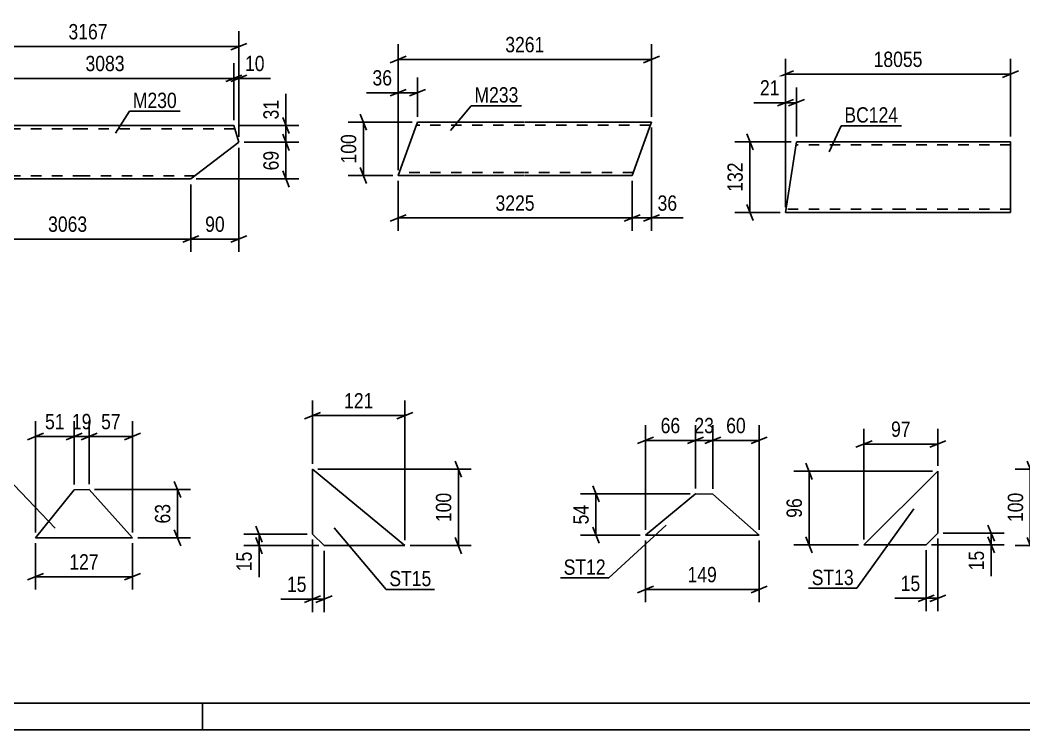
# Model space of a CAD drawing. Header units: millimetres. Extents: x 0 to 841, y 0 to 594.
# Drawn here: x 176.9 to 364.6, y 0 to 132.6 of the extents above; entities that cross this region are included whole.
import ezdxf

# ---------------------------------------------------------------- set-up
doc = ezdxf.new("R2010")
doc.units = ezdxf.units.MM
doc.linetypes.add('DXK_LINE_DOT2', pattern=[3.9198, 1.9599, -1.9599])
doc.styles.add('Arial Narrow', font='ARIALN.TTF', dxfattribs={"height": 0.2})

# ---------------------------------------------------------------- blocks, each defined once
blk = doc.blocks.new('Unknown-247343380-1135 - 18088')
at = {"color": 5, "linetype": 'Continuous'}
for p, q in [((5, 5), (836, 5)), ((211, 0), (211, 5)), ((0, 0), (841, 0))]:
    blk.add_line(p, q, dxfattribs=at)
blk = doc.blocks.new('Part-247343380-3934 - 3928')
at = {"color": 2, "linetype": 'Continuous'}
for p, q in [((168.73, 112.94), (167.15, 111.74)), ((188.73, 112.94), (168.73, 112.94)), ((216.84, 112.94), (188.83, 112.94)), ((216.84, 112.94), (217.82, 109.79)), ((167.15, 111.74), (161.38, 107.34)), ((208.83, 102.94), (217.82, 109.79)), ((162.38, 104.14), (161.38, 107.34)), ((162.73, 103.03), (162.38, 104.14)), ((162.76, 102.94), (162.73, 103.03)), ((188.73, 102.94), (162.76, 102.94)), ((208.83, 102.94), (188.83, 102.94))]:
    blk.add_line(p, q, dxfattribs=at)
at = {"color": 7, "linetype": 'DXK_LINE_DOT2'}
for p, q in [((168.73, 112.94), (167.76, 112.2)), ((188.73, 112.34), (167.94, 112.34)), ((217.03, 112.34), (188.83, 112.34)), ((162.38, 104.14), (162.65, 103.29)), ((188.73, 103.54), (162.57, 103.54)), ((209.62, 103.54), (188.83, 103.54))]:
    blk.add_line(p, q, dxfattribs=at)
blk = doc.blocks.new('Part-247343380-1723 - 1707')
at = {"color": 2, "linetype": 'Continuous'}
for p, q in [((250.77, 112.37), (251.2, 113.57)), ((271.2, 113.57), (251.2, 113.57)), ((294.94, 113.57), (271.3, 113.57)), ((294.82, 113.22), (291.3, 103.57)), ((294.91, 113.48), (294.82, 113.22)), ((294.94, 113.57), (294.91, 113.48)), ((247.57, 103.57), (250.77, 112.37)), ((271.2, 103.57), (247.57, 103.57)), ((291.3, 103.57), (271.3, 103.57))]:
    blk.add_line(p, q, dxfattribs=at)
at = {"color": 7, "linetype": 'DXK_LINE_DOT2'}
for p, q in [((271.2, 112.97), (250.99, 112.97)), ((251.17, 113.48), (251.08, 113.22)), ((251.2, 113.57), (251.17, 113.48)), ((294.73, 112.97), (271.3, 112.97)), ((247.57, 103.57), (247.6, 103.66)), ((271.2, 104.17), (247.78, 104.17)), ((291.52, 104.17), (271.3, 104.17))]:
    blk.add_line(p, q, dxfattribs=at)
blk = doc.blocks.new('Part-247343380-3850 - 3844')
at = {"color": 2, "linetype": 'Continuous'}
for p, q in [((322.06, 109.9), (321.87, 108.7)), ((322.06, 109.9), (341.97, 109.9)), ((342.07, 109.9), (362.07, 109.9)), ((362.07, 109.9), (362.07, 109.8)), ((362.07, 109.8), (362.07, 96.7)), ((319.99, 96.7), (321.87, 108.7)), ((341.97, 96.7), (319.99, 96.7)), ((362.07, 96.7), (342.07, 96.7))]:
    blk.add_line(p, q, dxfattribs=at)
at = {"color": 7, "linetype": 'DXK_LINE_DOT2'}
for p, q in [((341.97, 109.3), (321.97, 109.3)), ((322.05, 109.8), (322.01, 109.54)), ((322.06, 109.9), (322.05, 109.8)), ((362.07, 109.3), (342.07, 109.3)), ((362.07, 109.54), (362.07, 109.9)), ((320.09, 97.34), (320.08, 97.3)), ((320.08, 97.3), (320.09, 97.34)), ((341.97, 97.3), (320.08, 97.3)), ((320.11, 97.44), (320.09, 97.34)), ((320.09, 97.34), (320.11, 97.44)), ((362.07, 97.3), (342.07, 97.3))]:
    blk.add_line(p, q, dxfattribs=at)
blk = doc.blocks.new('Part-247343380-3653 - 3647')
at = {"color": 2, "linetype": 'Continuous'}
for p, q in [((187.03, 44.83), (179.76, 35.88)), ((189.81, 44.9), (187.03, 44.83)), ((197.94, 35.88), (189.81, 44.9)), ((179.76, 35.88), (197.94, 35.88))]:
    blk.add_line(p, q, dxfattribs=at)
blk = doc.blocks.new('Part-247343380-3604 - 3598')
at = {"color": 2, "linetype": 'Continuous'}
for p, q in [((303.16, 44.09), (293.79, 36.37)), ((306.42, 44.02), (303.16, 44.09)), ((315.04, 36.37), (306.42, 44.02)), ((293.79, 36.37), (315.04, 36.37))]:
    blk.add_line(p, q, dxfattribs=at)
blk = doc.blocks.new('Part-247343380-3552 - 3546')
at = {"color": 2, "linetype": 'Continuous'}
for p, q in [((348.44, 48.32), (334.66, 34.6)), ((348.44, 36.74), (348.44, 48.32)), ((348.44, 36.74), (346.3, 34.6)), ((346.3, 34.6), (334.66, 34.6))]:
    blk.add_line(p, q, dxfattribs=at)
blk = doc.blocks.new('Part-247343380-3448 - 3442')
at = {"color": 2, "linetype": 'Continuous'}
for p, q in [((231.57, 48.72), (231.57, 36.58)), ((248.84, 34.43), (231.57, 48.72)), ((231.57, 36.58), (233.72, 34.43)), ((233.72, 34.43), (248.84, 34.43))]:
    blk.add_line(p, q, dxfattribs=at)
blk = doc.blocks.new('StraightDimension-247343380-4019 - 3928')
at = {"color": 7, "linetype": 'Continuous'}
for p, q in [((162.76, 101.94), (162.76, 89.32)), ((208.83, 101.94), (208.83, 89.32)), ((164.26, 92.32), (161.26, 91.12)), ((207.33, 91.12), (210.33, 92.32)), ((162.76, 91.72), (208.83, 91.72))]:
    blk.add_line(p, q, dxfattribs=at)
at = {"color": 0}
blk.add_wipeout([(190.05, 92.47), (190.05, 96.67), (181.54, 96.67), (181.54, 92.47)], dxfattribs=at)
at = {"color": 3, "style": 'Arial Narrow'}
blk.add_text('3063', height=2.863, dxfattribs=at).set_placement((182.14, 93.07))
blk = doc.blocks.new('StraightDimension-247343380-4099 - 3928')
at = {"color": 7, "linetype": 'Continuous'}
for p, q in [((225.99, 111.29), (227.19, 108.29)), ((218.82, 109.79), (228.99, 109.79)), ((226.59, 102.94), (226.59, 109.79)), ((227.19, 101.44), (225.99, 104.44)), ((209.83, 102.94), (228.99, 102.94))]:
    blk.add_line(p, q, dxfattribs=at)
at = {"color": 0}
blk.add_wipeout([(225.84, 108.79), (221.64, 108.79), (221.64, 103.94), (225.84, 103.94)], dxfattribs=at)
at = {"color": 3, "style": 'Arial Narrow'}
blk.add_text('69', height=2.863, rotation=90.0002, dxfattribs=at).set_placement((225.24, 104.54))
blk = doc.blocks.new('StraightDimension-247343380-3948 - 3928')
at = {"color": 7, "linetype": 'Continuous'}
for p, q in [((216.84, 113.94), (216.84, 124.59)), ((217.82, 110.79), (217.82, 124.59)), ((215.34, 121.14), (218.34, 122.34)), ((219.32, 122.34), (216.32, 121.14)), ((216.84, 121.74), (217.82, 121.74))]:
    blk.add_line(p, q, dxfattribs=at)
at = {"color": 0}
blk.add_wipeout([(223.2, 122.49), (223.2, 126.69), (218.35, 126.69), (218.35, 122.49)], dxfattribs=at)
at = {"color": 7, "linetype": 'Continuous'}
blk.add_line((217.82, 121.74), (223.73, 121.74), dxfattribs=at)
blk.add_line((217.82, 121.74), (223.73, 121.74), dxfattribs=at)
at = {"color": 3, "style": 'Arial Narrow'}
blk.add_text('10', height=2.863, dxfattribs=at).set_placement((218.95, 123.09))
blk = doc.blocks.new('StraightDimension-247343380-3965 - 3928')
at = {"color": 7, "linetype": 'Continuous'}
for p, q in [((168.73, 113.94), (168.73, 124.59)), ((216.84, 113.94), (216.84, 124.59)), ((170.23, 122.34), (167.23, 121.14)), ((215.34, 121.14), (218.34, 122.34)), ((168.73, 121.74), (216.84, 121.74))]:
    blk.add_line(p, q, dxfattribs=at)
at = {"color": 0}
blk.add_wipeout([(197.04, 122.49), (197.04, 126.69), (188.53, 126.69), (188.53, 122.49)], dxfattribs=at)
at = {"color": 3, "style": 'Arial Narrow'}
blk.add_text('3083', height=2.863, dxfattribs=at).set_placement((189.13, 123.09))
blk = doc.blocks.new('StraightDimension-247343380-3984 - 3928')
at = {"color": 7, "linetype": 'Continuous'}
for p, q in [((217.82, 108.79), (217.82, 89.32)), ((208.83, 101.94), (208.83, 89.32)), ((207.33, 91.12), (210.33, 92.32)), ((219.32, 92.32), (216.32, 91.12)), ((208.83, 91.72), (217.82, 91.72))]:
    blk.add_line(p, q, dxfattribs=at)
at = {"color": 0}
blk.add_wipeout([(215.75, 92.47), (215.75, 96.67), (210.9, 96.67), (210.9, 92.47)], dxfattribs=at)
at = {"color": 3, "style": 'Arial Narrow'}
blk.add_text('90', height=2.863, dxfattribs=at).set_placement((211.5, 93.07))
blk = doc.blocks.new('StraightDimension-247343380-4044 - 3928')
at = {"color": 7, "linetype": 'Continuous'}
for p, q in [((161.38, 108.34), (161.38, 130.53)), ((217.82, 110.79), (217.82, 130.53)), ((162.88, 128.28), (159.88, 127.08)), ((161.38, 127.68), (217.82, 127.68)), ((216.32, 127.08), (219.32, 128.28))]:
    blk.add_line(p, q, dxfattribs=at)
at = {"color": 0}
blk.add_wipeout([(193.86, 128.43), (193.86, 132.63), (185.35, 132.63), (185.35, 128.43)], dxfattribs=at)
at = {"color": 3, "style": 'Arial Narrow'}
blk.add_text('3167', height=2.863, dxfattribs=at).set_placement((185.95, 129.03))
blk = doc.blocks.new('StraightDimension-247343380-4075 - 3928')
at = {"color": 7, "linetype": 'Continuous'}
for p, q in [((217.84, 112.94), (228.99, 112.94)), ((225.99, 114.44), (227.19, 111.44)), ((226.59, 109.79), (226.59, 112.94)), ((227.19, 108.29), (225.99, 111.29)), ((218.82, 109.79), (228.99, 109.79))]:
    blk.add_line(p, q, dxfattribs=at)
at = {"color": 0}
blk.add_wipeout([(225.84, 118.32), (221.64, 118.32), (221.64, 113.46), (225.84, 113.46)], dxfattribs=at)
at = {"color": 7, "linetype": 'Continuous'}
blk.add_line((226.59, 112.94), (226.59, 118.85), dxfattribs=at)
blk.add_line((226.59, 112.94), (226.59, 118.85), dxfattribs=at)
at = {"color": 3, "style": 'Arial Narrow'}
blk.add_text('31', height=2.863, rotation=90.0002, dxfattribs=at).set_placement((225.24, 114.06))
blk = doc.blocks.new('StraightDimension-247343380-1804 - 1707')
at = {"color": 7, "linetype": 'Continuous'}
for p, q in [((240.49, 115.07), (241.69, 112.07)), ((250.2, 113.57), (238.24, 113.57)), ((241.09, 103.57), (241.09, 113.57)), ((246.57, 103.57), (238.24, 103.57)), ((241.69, 102.07), (240.49, 105.07))]:
    blk.add_line(p, q, dxfattribs=at)
at = {"color": 0}
blk.add_wipeout([(240.34, 111.92), (236.14, 111.92), (236.14, 105.23), (240.34, 105.23)], dxfattribs=at)
at = {"color": 3, "style": 'Arial Narrow'}
blk.add_text('100', height=2.863, rotation=90.0002, dxfattribs=at).set_placement((239.74, 105.83))
blk = doc.blocks.new('StraightDimension-247343380-1829 - 1707')
at = {"color": 7, "linetype": 'Continuous'}
for p, q in [((247.57, 104.57), (247.57, 128.12)), ((294.94, 114.57), (294.94, 128.12)), ((249.07, 125.87), (246.07, 124.67)), ((293.44, 124.67), (296.44, 125.87)), ((247.57, 125.27), (294.94, 125.27))]:
    blk.add_line(p, q, dxfattribs=at)
at = {"color": 0}
blk.add_wipeout([(275.51, 126.02), (275.51, 130.22), (267, 130.22), (267, 126.02)], dxfattribs=at)
at = {"color": 3, "style": 'Arial Narrow'}
blk.add_text('3261', height=2.863, dxfattribs=at).set_placement((267.6, 126.62))
blk = doc.blocks.new('StraightDimension-247343380-1726 - 1707')
at = {"color": 7, "linetype": 'Continuous'}
for p, q in [((247.57, 104.57), (247.57, 121.91)), ((251.2, 114.57), (251.2, 121.91)), ((246.07, 118.46), (249.07, 119.66)), ((247.57, 119.06), (251.2, 119.06)), ((252.7, 119.66), (249.7, 118.46))]:
    blk.add_line(p, q, dxfattribs=at)
at = {"color": 0}
blk.add_wipeout([(247.04, 119.81), (247.04, 124.01), (242.18, 124.01), (242.18, 119.81)], dxfattribs=at)
at = {"color": 7, "linetype": 'Continuous'}
blk.add_line((247.57, 119.06), (241.66, 119.06), dxfattribs=at)
blk.add_line((247.57, 119.06), (241.66, 119.06), dxfattribs=at)
at = {"color": 3, "style": 'Arial Narrow'}
blk.add_text('36', height=2.863, dxfattribs=at).set_placement((242.78, 120.41))
blk = doc.blocks.new('StraightDimension-247343380-1765 - 1707')
at = {"color": 7, "linetype": 'Continuous'}
for p, q in [((294.94, 112.57), (294.94, 93.26)), ((291.3, 102.57), (291.3, 93.26)), ((289.8, 95.06), (292.8, 96.26)), ((296.44, 96.26), (293.44, 95.06)), ((291.3, 95.66), (294.94, 95.66))]:
    blk.add_line(p, q, dxfattribs=at)
at = {"color": 0}
blk.add_wipeout([(300.33, 96.41), (300.33, 100.61), (295.47, 100.61), (295.47, 96.41)], dxfattribs=at)
at = {"color": 7, "linetype": 'Continuous'}
blk.add_line((294.94, 95.66), (300.85, 95.66), dxfattribs=at)
blk.add_line((294.94, 95.66), (300.85, 95.66), dxfattribs=at)
at = {"color": 3, "style": 'Arial Narrow'}
blk.add_text('36', height=2.863, dxfattribs=at).set_placement((296.07, 97.01))
blk = doc.blocks.new('StraightDimension-247343380-1786 - 1707')
at = {"color": 7, "linetype": 'Continuous'}
for p, q in [((247.57, 102.57), (247.57, 93.26)), ((291.3, 102.57), (291.3, 93.26)), ((249.07, 96.26), (246.07, 95.06)), ((289.8, 95.06), (292.8, 96.26)), ((247.57, 95.66), (291.3, 95.66))]:
    blk.add_line(p, q, dxfattribs=at)
at = {"color": 0}
blk.add_wipeout([(273.69, 96.41), (273.69, 100.61), (265.18, 100.61), (265.18, 96.41)], dxfattribs=at)
at = {"color": 3, "style": 'Arial Narrow'}
blk.add_text('3225', height=2.863, dxfattribs=at).set_placement((265.78, 97.01))
blk = doc.blocks.new('StraightDimension-247343380-3914 - 3844')
at = {"color": 7, "linetype": 'Continuous'}
for p, q in [((319.99, 97.7), (319.99, 125.37)), ((362.07, 110.9), (362.07, 125.37)), ((321.49, 123.12), (318.49, 121.92)), ((319.99, 122.52), (362.07, 122.52)), ((360.57, 121.92), (363.57, 123.12))]:
    blk.add_line(p, q, dxfattribs=at)
at = {"color": 0}
blk.add_wipeout([(346.2, 123.27), (346.2, 127.47), (335.86, 127.47), (335.86, 123.27)], dxfattribs=at)
at = {"color": 3, "style": 'Arial Narrow'}
blk.add_text('18055', height=2.863, dxfattribs=at).set_placement((336.46, 123.87))
blk = doc.blocks.new('StraightDimension-247343380-3854 - 3844')
at = {"color": 7, "linetype": 'Continuous'}
for p, q in [((319.99, 97.7), (319.99, 120.04)), ((322.06, 110.9), (322.06, 120.04)), ((318.49, 116.59), (321.49, 117.79)), ((319.99, 117.19), (322.06, 117.19)), ((323.56, 117.79), (320.56, 116.59))]:
    blk.add_line(p, q, dxfattribs=at)
at = {"color": 0}
blk.add_wipeout([(319.46, 117.94), (319.46, 122.14), (314.61, 122.14), (314.61, 117.94)], dxfattribs=at)
at = {"color": 7, "linetype": 'Continuous'}
blk.add_line((319.99, 117.19), (314.08, 117.19), dxfattribs=at)
blk.add_line((319.99, 117.19), (314.08, 117.19), dxfattribs=at)
at = {"color": 3, "style": 'Arial Narrow'}
blk.add_text('21', height=2.863, dxfattribs=at).set_placement((315.21, 118.54))
blk = doc.blocks.new('StraightDimension-247343380-3889 - 3844')
at = {"color": 7, "linetype": 'Continuous'}
for p, q in [((313.95, 108.4), (312.75, 111.4)), ((321.06, 109.9), (310.5, 109.9)), ((313.35, 96.7), (313.35, 109.9)), ((312.75, 98.2), (313.95, 95.2)), ((318.99, 96.7), (310.5, 96.7))]:
    blk.add_line(p, q, dxfattribs=at)
at = {"color": 0}
blk.add_wipeout([(312.6, 106.64), (308.4, 106.64), (308.4, 99.95), (312.6, 99.95)], dxfattribs=at)
at = {"color": 3, "style": 'Arial Narrow'}
blk.add_text('132', height=2.863, rotation=90.0002, dxfattribs=at).set_placement((312, 100.55))
blk = doc.blocks.new('StraightDimension-247343380-3689 - 3647')
at = {"color": 7, "linetype": 'Continuous'}
for p, q in [((187.03, 45.83), (187.03, 57.68)), ((189.81, 45.9), (189.81, 57.68)), ((185.53, 54.23), (188.53, 55.43)), ((187.03, 54.83), (189.81, 54.83)), ((191.31, 55.43), (188.31, 54.23))]:
    blk.add_line(p, q, dxfattribs=at)
at = {"color": 0}
blk.add_wipeout([(190.85, 55.58), (190.85, 59.78), (185.99, 59.78), (185.99, 55.58)], dxfattribs=at)
at = {"color": 3, "style": 'Arial Narrow'}
blk.add_text('19', height=2.863, dxfattribs=at).set_placement((186.59, 56.18))
blk = doc.blocks.new('StraightDimension-247343380-3679 - 3647')
at = {"color": 7, "linetype": 'Continuous'}
for p, q in [((179.76, 36.88), (179.76, 57.68)), ((187.03, 45.83), (187.03, 57.68)), ((178.26, 54.23), (181.26, 55.43)), ((179.76, 54.83), (187.03, 54.83)), ((188.53, 55.43), (185.53, 54.23))]:
    blk.add_line(p, q, dxfattribs=at)
at = {"color": 0}
blk.add_wipeout([(185.82, 55.58), (185.82, 59.78), (180.97, 59.78), (180.97, 55.58)], dxfattribs=at)
at = {"color": 3, "style": 'Arial Narrow'}
blk.add_text('51', height=2.863, dxfattribs=at).set_placement((181.57, 56.18))
blk = doc.blocks.new('StraightDimension-247343380-3671 - 3647')
at = {"color": 7, "linetype": 'Continuous'}
for p, q in [((189.81, 45.9), (189.81, 57.68)), ((197.94, 36.88), (197.94, 57.68)), ((188.31, 54.23), (191.31, 55.43)), ((189.81, 54.83), (197.94, 54.83)), ((199.44, 55.43), (196.44, 54.23))]:
    blk.add_line(p, q, dxfattribs=at)
at = {"color": 0}
blk.add_wipeout([(196.31, 55.58), (196.31, 59.78), (191.45, 59.78), (191.45, 55.58)], dxfattribs=at)
at = {"color": 3, "style": 'Arial Narrow'}
blk.add_text('57', height=2.863, dxfattribs=at).set_placement((192.05, 56.18))
blk = doc.blocks.new('StraightDimension-247343380-3655 - 3647')
at = {"color": 7, "linetype": 'Continuous'}
for p, q in [((179.76, 34.88), (179.76, 26.22)), ((197.94, 34.88), (197.94, 26.22)), ((181.26, 29.22), (178.26, 28.02)), ((179.76, 28.62), (197.94, 28.62)), ((196.44, 28.02), (199.44, 29.22))]:
    blk.add_line(p, q, dxfattribs=at)
at = {"color": 0}
blk.add_wipeout([(192.19, 29.37), (192.19, 33.57), (185.51, 33.57), (185.51, 29.37)], dxfattribs=at)
at = {"color": 3, "style": 'Arial Narrow'}
blk.add_text('127', height=2.863, dxfattribs=at).set_placement((186.11, 29.97))
blk = doc.blocks.new('StraightDimension-247343380-3664 - 3647')
at = {"color": 7, "linetype": 'Continuous'}
for p, q in [((205.73, 46.4), (206.93, 43.4)), ((190.81, 44.9), (208.73, 44.9)), ((206.33, 35.88), (206.33, 44.9)), ((198.94, 35.88), (208.73, 35.88)), ((206.93, 34.38), (205.73, 37.38))]:
    blk.add_line(p, q, dxfattribs=at)
at = {"color": 0}
blk.add_wipeout([(205.58, 42.82), (201.38, 42.82), (201.38, 37.96), (205.58, 37.96)], dxfattribs=at)
at = {"color": 3, "style": 'Arial Narrow'}
blk.add_text('63', height=2.863, rotation=90.0002, dxfattribs=at).set_placement((204.98, 38.56))
blk = doc.blocks.new('StraightDimension-247343380-3636 - 3598')
at = {"color": 7, "linetype": 'Continuous'}
for p, q in [((293.79, 35.37), (293.79, 23.84)), ((315.04, 35.37), (315.04, 23.84)), ((295.29, 26.84), (292.29, 25.64)), ((313.54, 25.64), (316.54, 26.84)), ((293.79, 26.24), (315.04, 26.24))]:
    blk.add_line(p, q, dxfattribs=at)
at = {"color": 0}
blk.add_wipeout([(307.75, 26.99), (307.75, 31.19), (301.07, 31.19), (301.07, 26.99)], dxfattribs=at)
at = {"color": 3, "style": 'Arial Narrow'}
blk.add_text('149', height=2.863, dxfattribs=at).set_placement((301.67, 27.59))
blk = doc.blocks.new('StraightDimension-247343380-3620 - 3598')
at = {"color": 7, "linetype": 'Continuous'}
for p, q in [((303.16, 45.09), (303.16, 56.94)), ((306.42, 45.02), (306.42, 56.94)), ((301.66, 53.49), (304.66, 54.69)), ((307.92, 54.69), (304.92, 53.49)), ((303.16, 54.09), (306.42, 54.09))]:
    blk.add_line(p, q, dxfattribs=at)
at = {"color": 0}
blk.add_wipeout([(307.22, 54.84), (307.22, 59.04), (302.36, 59.04), (302.36, 54.84)], dxfattribs=at)
at = {"color": 3, "style": 'Arial Narrow'}
blk.add_text('23', height=2.863, dxfattribs=at).set_placement((302.96, 55.44))
blk = doc.blocks.new('StraightDimension-247343380-3614 - 3598')
at = {"color": 7, "linetype": 'Continuous'}
for p, q in [((293.79, 37.37), (293.79, 56.94)), ((303.16, 45.09), (303.16, 56.94)), ((292.29, 53.49), (295.29, 54.69)), ((304.66, 54.69), (301.66, 53.49)), ((293.79, 54.09), (303.16, 54.09))]:
    blk.add_line(p, q, dxfattribs=at)
at = {"color": 0}
blk.add_wipeout([(300.9, 54.84), (300.9, 59.04), (296.05, 59.04), (296.05, 54.84)], dxfattribs=at)
at = {"color": 3, "style": 'Arial Narrow'}
blk.add_text('66', height=2.863, dxfattribs=at).set_placement((296.65, 55.44))
blk = doc.blocks.new('StraightDimension-247343380-3606 - 3598')
at = {"color": 7, "linetype": 'Continuous'}
for p, q in [((306.42, 45.02), (306.42, 56.94)), ((315.04, 37.37), (315.04, 56.94)), ((304.92, 53.49), (307.92, 54.69)), ((316.54, 54.69), (313.54, 53.49)), ((306.42, 54.09), (315.04, 54.09))]:
    blk.add_line(p, q, dxfattribs=at)
at = {"color": 0}
blk.add_wipeout([(313.16, 54.84), (313.16, 59.04), (308.3, 59.04), (308.3, 54.84)], dxfattribs=at)
at = {"color": 3, "style": 'Arial Narrow'}
blk.add_text('60', height=2.863, dxfattribs=at).set_placement((308.9, 55.44))
blk = doc.blocks.new('StraightDimension-247343380-3629 - 3598')
at = {"color": 7, "linetype": 'Continuous'}
for p, q in [((283.94, 45.59), (285.14, 42.59)), ((302.16, 44.09), (281.69, 44.09)), ((284.54, 36.37), (284.54, 44.09)), ((285.14, 34.87), (283.94, 37.87)), ((292.79, 36.37), (281.69, 36.37))]:
    blk.add_line(p, q, dxfattribs=at)
at = {"color": 0}
blk.add_wipeout([(283.79, 42.66), (279.59, 42.66), (279.59, 37.8), (283.79, 37.8)], dxfattribs=at)
at = {"color": 3, "style": 'Arial Narrow'}
blk.add_text('54', height=2.863, rotation=90.0002, dxfattribs=at).set_placement((283.19, 38.4))
blk = doc.blocks.new('StraightDimension-247343380-3585 - 3546')
at = {"color": 7, "linetype": 'Continuous'}
for p, q in [((325, 46.82), (323.8, 49.82)), ((347.44, 48.32), (321.55, 48.32)), ((324.4, 34.6), (324.4, 48.32)), ((323.8, 36.1), (325, 33.1)), ((333.66, 34.6), (321.55, 34.6))]:
    blk.add_line(p, q, dxfattribs=at)
at = {"color": 0}
blk.add_wipeout([(323.65, 43.89), (319.45, 43.89), (319.45, 39.03), (323.65, 39.03)], dxfattribs=at)
at = {"color": 3, "style": 'Arial Narrow'}
blk.add_text('96', height=2.863, rotation=90.0002, dxfattribs=at).set_placement((323.05, 39.63))
blk = doc.blocks.new('StraightDimension-247343380-3554 - 3546')
at = {"color": 7, "linetype": 'Continuous'}
for p, q in [((357.84, 38.24), (359.04, 35.24)), ((349.44, 36.74), (360.84, 36.74)), ((359.04, 33.1), (357.84, 36.1)), ((358.44, 34.6), (358.44, 36.74)), ((347.3, 34.6), (360.84, 34.6))]:
    blk.add_line(p, q, dxfattribs=at)
at = {"color": 0}
blk.add_wipeout([(357.69, 34.08), (353.49, 34.08), (353.49, 29.22), (357.69, 29.22)], dxfattribs=at)
at = {"color": 7, "linetype": 'Continuous'}
blk.add_line((358.44, 34.6), (358.44, 28.7), dxfattribs=at)
blk.add_line((358.44, 34.6), (358.44, 28.7), dxfattribs=at)
at = {"color": 3, "style": 'Arial Narrow'}
blk.add_text('15', height=2.863, rotation=90.0002, dxfattribs=at).set_placement((357.09, 29.82))
blk = doc.blocks.new('StraightDimension-247343380-3565 - 3546')
at = {"color": 7, "linetype": 'Continuous'}
for p, q in [((334.66, 35.6), (334.66, 56.26)), ((348.44, 49.32), (348.44, 56.26)), ((336.16, 54.01), (333.16, 52.81)), ((334.66, 53.41), (348.44, 53.41)), ((346.94, 52.81), (349.94, 54.01))]:
    blk.add_line(p, q, dxfattribs=at)
at = {"color": 0}
blk.add_wipeout([(343.98, 54.16), (343.98, 58.36), (339.12, 58.36), (339.12, 54.16)], dxfattribs=at)
at = {"color": 3, "style": 'Arial Narrow'}
blk.add_text('97', height=2.863, dxfattribs=at).set_placement((339.72, 54.76))
blk = doc.blocks.new('StraightDimension-247343380-3574 - 3546')
at = {"color": 7, "linetype": 'Continuous'}
for p, q in [((348.44, 35.74), (348.44, 22.2)), ((346.3, 33.6), (346.3, 22.2)), ((344.8, 24), (347.8, 25.2)), ((346.3, 24.6), (348.44, 24.6)), ((349.94, 25.2), (346.94, 24))]:
    blk.add_line(p, q, dxfattribs=at)
at = {"color": 0}
blk.add_wipeout([(345.78, 25.35), (345.78, 29.55), (340.92, 29.55), (340.92, 25.35)], dxfattribs=at)
at = {"color": 7, "linetype": 'Continuous'}
blk.add_line((346.3, 24.6), (340.4, 24.6), dxfattribs=at)
blk.add_line((346.3, 24.6), (340.4, 24.6), dxfattribs=at)
at = {"color": 3, "style": 'Arial Narrow'}
blk.add_text('15', height=2.863, dxfattribs=at).set_placement((341.52, 25.95))
blk = doc.blocks.new('StraightDimension-247343380-3450 - 3442')
at = {"color": 7, "linetype": 'Continuous'}
for p, q in [((259.45, 47.22), (258.25, 50.22)), ((232.57, 48.72), (261.25, 48.72)), ((258.85, 34.43), (258.85, 48.72)), ((258.25, 35.93), (259.45, 32.93)), ((249.85, 34.43), (261.25, 34.43))]:
    blk.add_line(p, q, dxfattribs=at)
at = {"color": 0}
blk.add_wipeout([(258.1, 44.92), (253.9, 44.92), (253.9, 38.23), (258.1, 38.23)], dxfattribs=at)
at = {"color": 3, "style": 'Arial Narrow'}
blk.add_text('100', height=2.863, rotation=90.0002, dxfattribs=at).set_placement((257.5, 38.83))
blk = doc.blocks.new('StraightDimension-247343380-3459 - 3442')
at = {"color": 7, "linetype": 'Continuous'}
for p, q in [((220.97, 38.08), (222.17, 35.08)), ((230.57, 36.58), (218.72, 36.58)), ((222.17, 32.93), (220.97, 35.93)), ((221.57, 34.43), (221.57, 36.58)), ((232.72, 34.43), (218.72, 34.43))]:
    blk.add_line(p, q, dxfattribs=at)
at = {"color": 0}
blk.add_wipeout([(220.82, 33.91), (216.62, 33.91), (216.62, 29.05), (220.82, 29.05)], dxfattribs=at)
at = {"color": 7, "linetype": 'Continuous'}
blk.add_line((221.57, 34.43), (221.57, 28.53), dxfattribs=at)
blk.add_line((221.57, 34.43), (221.57, 28.53), dxfattribs=at)
at = {"color": 3, "style": 'Arial Narrow'}
blk.add_text('15', height=2.863, rotation=90.0002, dxfattribs=at).set_placement((220.22, 29.65))
blk = doc.blocks.new('StraightDimension-247343380-3470 - 3442')
at = {"color": 7, "linetype": 'Continuous'}
for p, q in [((231.57, 49.72), (231.57, 61.57)), ((248.85, 35.43), (248.85, 61.57)), ((233.07, 59.32), (230.07, 58.12)), ((231.57, 58.72), (248.85, 58.72)), ((247.35, 58.12), (250.35, 59.32))]:
    blk.add_line(p, q, dxfattribs=at)
at = {"color": 0}
blk.add_wipeout([(243.55, 59.47), (243.55, 63.67), (236.87, 63.67), (236.87, 59.47)], dxfattribs=at)
at = {"color": 3, "style": 'Arial Narrow'}
blk.add_text('121', height=2.863, dxfattribs=at).set_placement((237.47, 60.07))
blk = doc.blocks.new('StraightDimension-247343380-3477 - 3442')
at = {"color": 7, "linetype": 'Continuous'}
for p, q in [((231.57, 35.58), (231.57, 22.03)), ((233.72, 33.43), (233.72, 22.03)), ((230.07, 23.83), (233.07, 25.03)), ((231.57, 24.43), (233.72, 24.43)), ((235.22, 25.03), (232.22, 23.83))]:
    blk.add_line(p, q, dxfattribs=at)
at = {"color": 0}
blk.add_wipeout([(231.05, 25.18), (231.05, 29.38), (226.19, 29.38), (226.19, 25.18)], dxfattribs=at)
at = {"color": 7, "linetype": 'Continuous'}
blk.add_line((231.57, 24.43), (225.67, 24.43), dxfattribs=at)
blk.add_line((231.57, 24.43), (225.67, 24.43), dxfattribs=at)
at = {"color": 3, "style": 'Arial Narrow'}
blk.add_text('15', height=2.863, dxfattribs=at).set_placement((226.79, 25.78))
blk = doc.blocks.new('StraightDimension-247343380-3394 - 3386')
at = {"color": 7, "linetype": 'Continuous'}
for p, q in [((366.35, 47.23), (365.15, 50.23)), ((394.03, 48.73), (362.9, 48.73)), ((365.75, 34.44), (365.75, 48.73)), ((365.15, 35.94), (366.35, 32.94)), ((374.75, 34.44), (362.9, 34.44))]:
    blk.add_line(p, q, dxfattribs=at)
at = {"color": 0}
blk.add_wipeout([(365, 44.93), (360.8, 44.93), (360.8, 38.24), (365, 38.24)], dxfattribs=at)
at = {"color": 3, "style": 'Arial Narrow'}
blk.add_text('100', height=2.863, rotation=90.0002, dxfattribs=at).set_placement((364.4, 38.84))
blk = doc.blocks.new('Mark-247343380-3930 - 3928')
at = {"color": 0}
blk.add_wipeout([(206.2, 116.2), (206.2, 119.2), (197.98, 119.2), (197.98, 116.2)], dxfattribs=at)
blk.add_wipeout([(206.2, 116.2), (206.2, 119.2), (197.98, 119.2), (197.98, 116.2)], dxfattribs=at)
at = {"color": 30, "linetype": 'Continuous'}
for p, q in [((194.77, 111.5), (197.38, 115.6)), ((197.38, 115.6), (206.8, 115.6))]:
    blk.add_line(p, q, dxfattribs=at)
at = {"color": 3, "style": 'Arial Narrow'}
blk.add_text('M230', height=2.863, dxfattribs=at).set_placement((197.98, 116.2))
blk = doc.blocks.new('Mark-247343380-1719 - 1707')
at = {"color": 0}
blk.add_wipeout([(270.06, 117.23), (270.06, 120.23), (261.84, 120.23), (261.84, 117.23)], dxfattribs=at)
blk.add_wipeout([(270.06, 117.23), (270.06, 120.23), (261.84, 120.23), (261.84, 117.23)], dxfattribs=at)
at = {"color": 30, "linetype": 'Continuous'}
for p, q in [((257.34, 111.99), (261.24, 116.63)), ((261.24, 116.63), (270.66, 116.63))]:
    blk.add_line(p, q, dxfattribs=at)
at = {"color": 3, "style": 'Arial Narrow'}
blk.add_text('M233', height=2.863, dxfattribs=at).set_placement((261.84, 117.23))
blk = doc.blocks.new('Mark-247343380-3846 - 3844')
at = {"color": 0}
blk.add_wipeout([(341.05, 113.48), (341.05, 116.48), (331, 116.48), (331, 113.48)], dxfattribs=at)
blk.add_wipeout([(341.05, 113.48), (341.05, 116.48), (331, 116.48), (331, 113.48)], dxfattribs=at)
at = {"color": 30, "linetype": 'Continuous'}
for p, q in [((328.17, 107.99), (330.4, 112.88)), ((330.4, 112.88), (341.65, 112.88))]:
    blk.add_line(p, q, dxfattribs=at)
at = {"color": 3, "style": 'Arial Narrow'}
blk.add_text('BC124', height=2.863, dxfattribs=at).set_placement((331, 113.48))
blk = doc.blocks.new('Mark-247343380-3649 - 3647')
at = {"color": 0}
blk.add_wipeout([(175.18, 46.33), (175.18, 49.33), (167.33, 49.33), (167.33, 46.33)], dxfattribs=at)
blk.add_wipeout([(175.18, 46.33), (175.18, 49.33), (167.33, 49.33), (167.33, 46.33)], dxfattribs=at)
at = {"color": 30, "linetype": 'Continuous'}
for p in [(166.73, 45.73), (183.44, 37.72)]:
    blk.add_line(p, (175.78, 45.73), dxfattribs=at)
at = {"color": 3, "style": 'Arial Narrow'}
blk.add_text('ST11', height=2.863, dxfattribs=at).set_placement((167.33, 46.33))
blk = doc.blocks.new('Mark-247343380-3600 - 3598')
at = {"color": 0}
blk.add_wipeout([(286.38, 28.99), (286.38, 31.99), (278.52, 31.99), (278.52, 28.99)], dxfattribs=at)
blk.add_wipeout([(286.38, 28.99), (286.38, 31.99), (278.52, 31.99), (278.52, 28.99)], dxfattribs=at)
at = {"color": 30, "linetype": 'Continuous'}
for p in [(297.71, 38.28), (277.92, 28.39)]:
    blk.add_line(p, (286.98, 28.39), dxfattribs=at)
at = {"color": 3, "style": 'Arial Narrow'}
blk.add_text('ST12', height=2.863, dxfattribs=at).set_placement((278.52, 28.99))
blk = doc.blocks.new('Mark-247343380-3548 - 3546')
at = {"color": 0}
blk.add_wipeout([(332.75, 27.07), (332.75, 30.07), (324.89, 30.07), (324.89, 27.07)], dxfattribs=at)
blk.add_wipeout([(332.75, 27.07), (332.75, 30.07), (324.89, 30.07), (324.89, 27.07)], dxfattribs=at)
at = {"color": 30, "linetype": 'Continuous'}
for p in [(343.95, 41.28), (324.29, 26.47)]:
    blk.add_line(p, (333.35, 26.47), dxfattribs=at)
at = {"color": 3, "style": 'Arial Narrow'}
blk.add_text('ST13', height=2.863, dxfattribs=at).set_placement((324.89, 27.07))
blk = doc.blocks.new('Mark-247343380-3444 - 3442')
at = {"color": 0}
blk.add_wipeout([(253.78, 26.86), (253.78, 29.86), (245.93, 29.86), (245.93, 26.86)], dxfattribs=at)
blk.add_wipeout([(253.78, 26.86), (253.78, 29.86), (245.93, 29.86), (245.93, 26.86)], dxfattribs=at)
at = {"color": 30, "linetype": 'Continuous'}
for p, q in [((235.62, 37.78), (245.33, 26.26)), ((245.33, 26.26), (254.38, 26.26))]:
    blk.add_line(p, q, dxfattribs=at)
at = {"color": 3, "style": 'Arial Narrow'}
blk.add_text('ST15', height=2.863, dxfattribs=at).set_placement((245.93, 26.86))

msp = doc.modelspace()

# ---------------------------------------------------------------- block references
for name in ['Unknown-247343380-1135 - 18088', 'Part-247343380-3934 - 3928', 'Part-247343380-1723 - 1707', 'Part-247343380-3850 - 3844', 'Part-247343380-3448 - 3442', 'Part-247343380-3552 - 3546', 'Part-247343380-3653 - 3647', 'Part-247343380-3604 - 3598']:
    msp.add_blockref(name, (0, 0))

# ---------------------------------------------------------------- next in the draw order: block references
for name in ['StraightDimension-247343380-3914 - 3844', 'StraightDimension-247343380-1804 - 1707', 'StraightDimension-247343380-4019 - 3928', 'StraightDimension-247343380-3689 - 3647', 'StraightDimension-247343380-3620 - 3598', 'StraightDimension-247343380-3450 - 3442', 'StraightDimension-247343380-3585 - 3546', 'StraightDimension-247343380-3655 - 3647', 'StraightDimension-247343380-3636 - 3598']:
    msp.add_blockref(name, (0, 0))

# ---------------------------------------------------------------- next in the draw order: block references
for name in ['StraightDimension-247343380-1829 - 1707', 'StraightDimension-247343380-3854 - 3844', 'Mark-247343380-3846 - 3844', 'StraightDimension-247343380-4099 - 3928', 'StraightDimension-247343380-3679 - 3647', 'StraightDimension-247343380-3614 - 3598', 'StraightDimension-247343380-3459 - 3442', 'StraightDimension-247343380-3554 - 3546']:
    msp.add_blockref(name, (0, 0))

# ---------------------------------------------------------------- next in the draw order: block references
for name in ['StraightDimension-247343380-3948 - 3928', 'StraightDimension-247343380-1726 - 1707', 'Mark-247343380-1719 - 1707', 'StraightDimension-247343380-1765 - 1707', 'StraightDimension-247343380-3889 - 3844', 'StraightDimension-247343380-3984 - 3928', 'StraightDimension-247343380-3470 - 3442', 'StraightDimension-247343380-3671 - 3647', 'StraightDimension-247343380-3606 - 3598', 'StraightDimension-247343380-3565 - 3546', 'Mark-247343380-3649 - 3647', 'StraightDimension-247343380-3394 - 3386', 'StraightDimension-247343380-3629 - 3598']:
    msp.add_blockref(name, (0, 0))

# ---------------------------------------------------------------- next in the draw order: block references
for name in ['StraightDimension-247343380-3965 - 3928', 'StraightDimension-247343380-1786 - 1707', 'StraightDimension-247343380-3664 - 3647', 'Mark-247343380-3600 - 3598', 'StraightDimension-247343380-3574 - 3546', 'StraightDimension-247343380-3477 - 3442']:
    msp.add_blockref(name, (0, 0))

# ---------------------------------------------------------------- next in the draw order: block references
for name in ['StraightDimension-247343380-4044 - 3928', 'Mark-247343380-3548 - 3546', 'Mark-247343380-3444 - 3442']:
    msp.add_blockref(name, (0, 0))

# ---------------------------------------------------------------- next in the draw order: block references
for name in ['Mark-247343380-3930 - 3928', 'StraightDimension-247343380-4075 - 3928']:
    msp.add_blockref(name, (0, 0))

doc.saveas('drawing.dxf')
